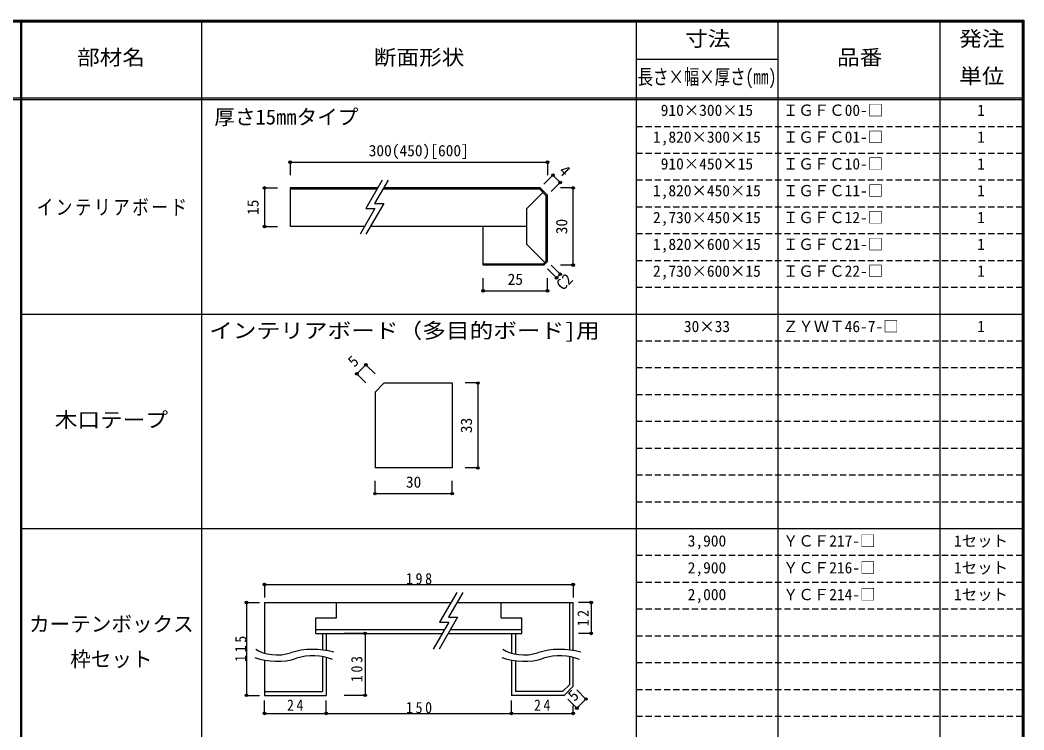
# Model space of a CAD drawing. Units: millimetres at full size, sheet at 1:2; details may follow other scales. Extents: x -400 to 380, y -287 to 278.
# Drawn here: x -10.2 to 380, y 2.5 to 278.3 of the extents above; entities that cross this region are included whole.
import ezdxf
from ezdxf.enums import TextEntityAlignment as Align

# ---------------------------------------------------------------- set-up
doc = ezdxf.new("R2010")
doc.units = ezdxf.units.MM
doc.header["$LTSCALE"] = 2
doc.header["$PDMODE"] = 32
doc.header["$PDSIZE"] = 1
doc.linetypes.add('DASHED1', pattern=[1.8, 1.2, -0.6])
for name, color, linetype in [('0-4', 7, 'Continuous'), ('0-B', 7, 'Continuous'), ('F-1', 7, 'DASHED1'), ('F-A', 7, 'Continuous')]:
    doc.layers.add(name, color=color, linetype=linetype)
doc.styles.add('ＭＳ ゴシック', font='')
doc.styles.get('ＭＳ ゴシック').set_extended_font_data('MS Gothic')

msp = doc.modelspace()

# ---------------------------------------------------------------- linework, layer by layer
at = {"layer": '0-4', "color": 4}
for p, q in [((94.833, 223.114), (194.833, 223.114)), ((94.833, 223.114), (94.833, 218.114)), ((194.833, 223.114), (194.833, 218.114)), ((196.955, 218.063), (193.419, 214.528)), ((199.783, 215.235), (196.247, 211.699)), ((196.955, 218.063), (199.783, 215.235)), ((84.833, 213.114), (84.833, 198.114)), ((84.833, 213.114), (89.833, 213.114)), ((204.833, 213.114), (199.833, 213.114)), ((204.833, 183.114), (204.833, 213.114)), ((84.833, 198.114), (89.833, 198.114)), ((198.369, 178.164), (194.833, 181.699)), ((199.783, 179.578), (196.247, 183.114)), ((199.783, 179.578), (198.369, 178.164)), ((204.833, 183.114), (199.833, 183.114)), ((169.833, 173.114), (169.833, 178.114)), ((194.833, 173.114), (194.833, 178.114)), ((169.833, 173.114), (194.833, 173.114)), ((84.833, 59.039), (204.833, 59.039)), ((84.833, 59.039), (84.833, 54.039)), ((204.833, 59.039), (204.833, 54.039)), ((77.833, 52.039), (82.833, 52.039)), ((77.833, 52.039), (77.833, 15.961)), ((211.833, 52.039), (206.833, 52.039)), ((211.833, 52.039), (211.833, 40.039)), ((123.954, 40.039), (115.833, 40.039)), ((123.954, 40.039), (123.954, 15.961)), ((211.833, 40.039), (206.833, 40.039)), ((77.833, 15.961), (82.833, 15.961)), ((123.954, 15.961), (115.833, 15.961)), ((209.783, 14.547), (206.247, 18.083)), ((84.833, 8.961), (84.833, 13.961)), ((108.833, 8.961), (108.833, 13.961)), ((180.833, 8.961), (180.833, 13.961)), ((206.247, 11.012), (202.712, 14.547)), ((204.833, 8.961), (204.833, 11.982)), ((209.783, 14.547), (206.247, 11.012)), ((84.833, 8.961), (204.833, 8.961))]:
    msp.add_line(p, q, dxfattribs=at)
at = {"layer": '0-4'}
for p, q in [((130.535, 216.114), (124.176, 205.1)), ((132.844, 216.114), (127.64, 207.1)), ((131.2, 207.1), (124.279, 195.114)), ((127.64, 207.1), (131.2, 207.1)), ((127.735, 205.1), (121.97, 195.114)), ((124.176, 205.1), (127.735, 205.1)), ((159.549, 55.914), (152.889, 44.378)), ((161.859, 55.914), (156.353, 46.378)), ((156.448, 44.378), (150.407, 33.914)), ((159.912, 46.378), (152.716, 33.914)), ((152.889, 44.378), (156.448, 44.378)), ((156.353, 46.378), (159.912, 46.378))]:
    msp.add_line(p, q, dxfattribs=at)
at = {"layer": '0-4', "color": 3}
for p, q in [((94.833, 213.114), (94.833, 198.114)), ((128.803, 213.114), (94.833, 213.114)), ((128.514, 212.614), (94.833, 212.614)), ((191.798, 212.614), (130.823, 212.614)), ((192.005, 213.114), (131.112, 213.114)), ((193.066, 211.346), (186.833, 205.114)), ((191.798, 212.614), (194.333, 210.078)), ((192.005, 213.114), (194.833, 210.285)), ((194.333, 184.735), (194.333, 210.078)), ((194.833, 184.528), (194.833, 210.285)), ((186.833, 191.114), (186.833, 205.114)), ((123.702, 198.114), (94.833, 198.114)), ((186.833, 198.114), (126.011, 198.114)), ((169.833, 183.114), (169.833, 198.114)), ((193.773, 184.174), (186.833, 191.114)), ((169.833, 183.614), (193.212, 183.614)), ((194.333, 184.735), (193.212, 183.614)), ((194.833, 184.528), (193.419, 183.114)), ((193.419, 183.114), (169.833, 183.114)), ((131.326, 137.333), (127.79, 133.798)), ((131.326, 137.333), (157.79, 137.333)), ((127.79, 133.798), (127.79, 104.333)), ((84.833, 52.039), (157.312, 52.039)), ((84.833, 52.039), (84.833, 32.37)), ((112.833, 46.039), (112.833, 52.039)), ((159.621, 52.039), (204.833, 52.039)), ((176.833, 46.039), (176.833, 52.039)), ((203.333, 52.039), (203.333, 33.619)), ((204.833, 33.393), (204.833, 52.039)), ((104.833, 46.039), (112.833, 46.039)), ((104.833, 40.039), (104.833, 46.039)), ((176.833, 46.039), (184.833, 46.039)), ((184.833, 40.039), (184.833, 46.039)), ((104.833, 41.539), (154.809, 41.539)), ((104.833, 40.039), (153.943, 40.039)), ((107.333, 40.039), (107.333, 33.619)), ((108.833, 40.039), (108.833, 33.393)), ((156.252, 40.039), (184.833, 40.039)), ((157.118, 41.539), (184.833, 41.539)), ((180.833, 40.039), (180.833, 32.37)), ((182.333, 40.039), (182.333, 32.008)), ((84.833, 29.651), (84.833, 15.961)), ((107.333, 30.894), (107.333, 17.461)), ((108.833, 30.717), (108.833, 15.961)), ((180.833, 29.651), (180.833, 15.961)), ((182.333, 29.41), (182.333, 17.461)), ((203.333, 31.035), (203.333, 20.118)), ((204.833, 19.497), (204.833, 30.717)), ((84.833, 17.461), (107.333, 17.461)), ((84.833, 15.961), (108.833, 15.961))]:
    msp.add_line(p, q, dxfattribs=at)
for points in [[(157.79, 137.333), (157.79, 104.333), (127.79, 104.333)], [(203.333, 20.118), (200.676, 17.461), (182.333, 17.461)], [(204.833, 19.497), (201.298, 15.961), (180.833, 15.961)]]:
    msp.add_lwpolyline(points, dxfattribs=at)
at = {"layer": '0-4'}
for centre, major_axis, start_param, end_param in [((89.678, 37.424), (-10.308, 0), 0.6466435, 2.1095488), ((103.661, 24.428), (-16.946, 0), 4.2128468, 5.2511417), ((103.661, 24.428), (-12.446, 0), 4.049117, 5.2511417), ((185.678, 37.424), (-10.308, 0), 0.6466435, 2.1095488), ((199.661, 24.428), (-16.946, 0), 4.2128468, 5.2511417), ((199.661, 24.428), (-12.446, 0), 4.049117, 5.2511417), ((89.678, 37.424), (-14.808, 0), 0.9544634, 2.1095488), ((185.678, 37.424), (-14.808, 0), 0.9544634, 2.1095488)]:
    msp.add_ellipse(centre, major_axis=major_axis, ratio=0.555556, start_param=start_param, end_param=end_param, dxfattribs=at)
for p in [(94.833, 223.114), (194.833, 223.114), (196.955, 218.063), (199.783, 215.235), (84.833, 213.114), (204.833, 213.114), (84.833, 198.114), (204.833, 183.114), (199.783, 179.578), (198.369, 178.164), (169.833, 173.114), (194.833, 173.114), (84.833, 59.039), (204.833, 59.039), (77.833, 52.039), (211.833, 52.039), (123.954, 40.039), (211.833, 40.039), (77.833, 15.961), (123.954, 15.961), (209.783, 14.547), (84.833, 8.961), (108.833, 8.961), (180.833, 8.961), (204.833, 8.961), (206.247, 11.012)]:
    msp.add_point(p, dxfattribs=at)
at = {"layer": '0-B', "color": 4}
for p, q in [((124.255, 144.404), (120.719, 140.869)), ((124.255, 144.404), (127.79, 140.869)), ((120.719, 140.869), (124.255, 137.333)), ((167.79, 137.333), (162.79, 137.333)), ((167.79, 137.333), (162.79, 137.333)), ((167.79, 137.333), (167.79, 104.333)), ((167.79, 104.333), (162.79, 104.333)), ((127.79, 94.333), (127.79, 99.333)), ((127.79, 94.333), (127.79, 99.333)), ((157.79, 94.333), (157.79, 99.333)), ((127.79, 94.333), (157.79, 94.333))]:
    msp.add_line(p, q, dxfattribs=at)
at = {"layer": '0-B'}
for p, q in [((131.326, 137.333), (127.79, 133.798)), ((127.79, 133.798), (127.79, 104.333))]:
    msp.add_line(p, q, dxfattribs=at)
for p in [(124.255, 144.404), (120.719, 140.869), (167.79, 137.333), (167.79, 104.333), (127.79, 94.333), (157.79, 94.333)]:
    msp.add_point(p, dxfattribs=at)
at = {"layer": 'F-1', "color": 6, "linetype": 'Continuous'}
for p, q in [((-400, 278.333), (380, 278.333)), ((-400, 278), (380, 278)), ((-400, 277.667), (380, 277.667)), ((-10, 278.333), (-10, -253)), ((-9.667, 278.337), (-9.667, -253)), ((379.333, 278.333), (379.333, -280.333)), ((379.667, 278.333), (379.667, -280.333)), ((380, 278.333), (380, -280.333)), ((380, 248), (-400, 248)), ((380, 247.333), (-400, 247.333))]:
    msp.add_line(p, q, dxfattribs=at)
at = {"layer": 'F-1', "linetype": 'Continuous'}
for p, q in [((60.333, 278.337), (60.333, -253)), ((229.333, 278.333), (229.333, -252.667)), ((284.333, 278.333), (284.333, -253.003)), ((347.333, 278.333), (347.333, -253.003)), ((229.333, 263.163), (284.333, 263.163)), ((380, 164), (-9.667, 164)), ((380, 80.667), (-9.667, 80.667))]:
    msp.add_line(p, q, dxfattribs=at)
at = {"layer": 'F-1'}
for p, q in [((379.333, 236.917), (229.333, 236.917)), ((379.333, 226.5), (229.333, 226.5)), ((379.333, 216.083), (229.333, 216.083)), ((379.333, 205.667), (229.333, 205.667)), ((379.333, 195.25), (229.333, 195.25)), ((379.333, 184.833), (229.333, 184.833)), ((379.333, 174.417), (229.333, 174.417)), ((379.333, 153.583), (229.333, 153.583)), ((379.333, 143.167), (229.333, 143.167)), ((379.333, 132.75), (229.333, 132.75)), ((379.333, 122.333), (229.333, 122.333)), ((379.333, 111.917), (229.333, 111.917)), ((379.333, 101.5), (229.333, 101.5)), ((379.333, 91.083), (229.333, 91.083)), ((379.333, 70.25), (229.333, 70.25)), ((379.333, 59.833), (229.333, 59.833)), ((379.333, 49.417), (229.333, 49.417)), ((379.333, 39), (229.333, 39)), ((379.333, 28.583), (229.333, 28.583)), ((379.333, 18.167), (229.333, 18.167)), ((379.333, 7.75), (229.333, 7.75))]:
    msp.add_line(p, q, dxfattribs=at)

# ---------------------------------------------------------------- texts
at = {"layer": '0-4', "style": 'ＭＳ ゴシック'}
for s, height, p in [('厚さ15㎜タイプ', 5.865, (65.333, 236)), ('910×300×15', 4.399, (238.833, 239.792)), ('ＩＧＦＣ00-□', 4.399, (286.333, 239.792)), ('1', 4.399, (361.833, 239.792)), ('1,820×300×15', 4.399, (235.833, 229.375)), ('ＩＧＦＣ01-□', 4.399, (286.333, 229.375)), ('1', 4.399, (361.833, 229.375)), ('300(450)[600]', 4.399, (125.333, 224.114)), ('910×450×15', 4.399, (238.833, 218.958)), ('ＩＧＦＣ10-□', 4.399, (286.333, 218.958)), ('1', 4.399, (361.833, 218.958)), ('1,820×450×15', 4.399, (235.833, 208.542)), ('ＩＧＦＣ11-□', 4.399, (286.333, 208.542)), ('1', 4.399, (361.833, 208.542)), ('2,730×450×15', 4.399, (235.833, 198.125)), ('ＩＧＦＣ12-□', 4.399, (286.333, 198.125)), ('1', 4.399, (361.833, 198.125)), ('1,820×600×15', 4.399, (235.833, 187.708)), ('ＩＧＦＣ21-□', 4.399, (286.333, 187.708)), ('1', 4.399, (361.833, 187.708)), ('25', 4.399, (179.333, 174.114)), ('2,730×600×15', 4.399, (235.833, 177.292)), ('ＩＧＦＣ22-□', 4.399, (286.333, 177.292)), ('1', 4.399, (361.833, 177.292)), ('3,900', 4.399, (249.333, 72.458)), ('ＹＣＦ217-□', 4.399, (286.333, 72.458)), ('1セット', 4.399, (352.833, 72.458)), ('2,900', 4.399, (249.333, 62.042)), ('ＹＣＦ216-□', 4.399, (286.333, 62.042)), ('1セット', 4.399, (352.833, 62.042)), ('2,000', 4.399, (249.333, 51.625)), ('ＹＣＦ214-□', 4.399, (286.333, 51.625)), ('1セット', 4.399, (352.833, 51.625)), ('カーテンボックス', 5.865, (-6.667, 39)), ('枠セット', 5.865, (9.333, 25.334))]:
    msp.add_text(s, height=height, dxfattribs=at).set_placement(p, align=Align.BOTTOM_LEFT)
for s, rotation, p in [('4', 315, (198.015, 218.417)), ('15', 90, (83.833, 202.614)), ('30', 90, (203.833, 195.114)), ('C2', 45, (201.769, 172.08)), ('5', 45, (206.247, 12.426))]:
    msp.add_text(s, height=4.399, rotation=rotation, dxfattribs=at).set_placement(p, align=Align.BOTTOM_LEFT)
at = {"layer": '0-4', "attachment_point": 7, "style": 'ＭＳ ゴシック'}
for s, insert, char_height in [('\\T1.16;\\W0.8;インテリアボード', (-3.667, 202.333), 5.865), ('\\T1.38;\\W0.9;198', (139.833, 59.039), 4.399), ('\\T1.36;\\W0.9;24', (93.583, 9.961), 4.399), ('\\T1.38;\\W0.9;150', (139.833, 8.961), 4.399), ('\\T1.36;\\W0.9;24', (189.583, 9.961), 4.399)]:
    msp.add_mtext(s, dxfattribs=dict(at, insert=insert, char_height=char_height))
at = {"layer": '0-4', "char_height": 4.399, "attachment_point": 7, "rotation": 90, "style": 'ＭＳ ゴシック'}
for s, insert in [('\\T1.36;\\W0.9;12', (210.833, 42.789)), ('\\T1.38;\\W0.9;115', (77.833, 29)), ('\\T1.38;\\W0.9;103', (122.954, 21.113))]:
    msp.add_mtext(s, dxfattribs=dict(at, insert=insert))
at = {"layer": '0-B', "style": 'ＭＳ ゴシック'}
for s, width, p in [('インテリアボード（多目的ボード]用', 1.15, (63.333, 153)), ('木口テープ', 1.1, (3.333, 118.333))]:
    msp.add_text(s, height=5.865, dxfattribs=dict(at, width=width)).set_placement(p, align=Align.BOTTOM_LEFT)
for s, p in [('30×33', (247.833, 155.792)), ('ＺＹＷＴ46-7-□', (286.333, 155.792)), ('1', (361.833, 155.792)), ('30', (139.79, 95.333))]:
    msp.add_text(s, height=4.399, dxfattribs=at).set_placement(p, align=Align.BOTTOM_LEFT)
for s, rotation, p in [('5', 45, (120.719, 142.283)), ('33', 90, (166.79, 117.833))]:
    msp.add_text(s, height=4.399, rotation=rotation, dxfattribs=at).set_placement(p, align=Align.BOTTOM_LEFT)
at = {"layer": 'F-1', "style": 'ＭＳ ゴシック'}
for s, width, p in [('寸法', 1.1, (248.333, 266.417)), ('発注', 1.1, (354.833, 266.413)), ('品番', 1.1, (307.333, 259.167)), ('長さ×幅×厚さ(㎜)', 0.75, (229.833, 251.583)), ('単位', 1.1, (354.833, 251.913))]:
    msp.add_text(s, height=5.865, dxfattribs=dict(at, width=width)).set_placement(p, align=Align.BOTTOM_LEFT)
at = {"layer": 'F-A', "style": 'ＭＳ ゴシック', "width": 1.1}
for s, p in [('部材名', (12, 259.167)), ('断面形状', (127.333, 259.167))]:
    msp.add_text(s, height=5.865, dxfattribs=at).set_placement(p, align=Align.BOTTOM_LEFT)

doc.saveas('drawing.dxf')
